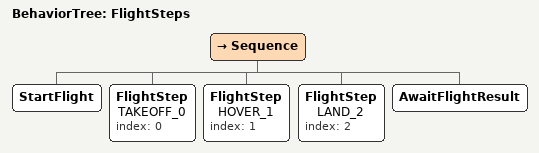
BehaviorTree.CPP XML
<root BTCPP_format="4"><BehaviorTree ID="FlightSteps"><Sequence><StartFlight/><FlightStep name="TAKEOFF_0" index="0"/><FlightStep name="HOVER_1" index="1"/><FlightStep name="LAND_2" index="2"/><AwaitFlightResult/></Sequence></BehaviorTree></root>
